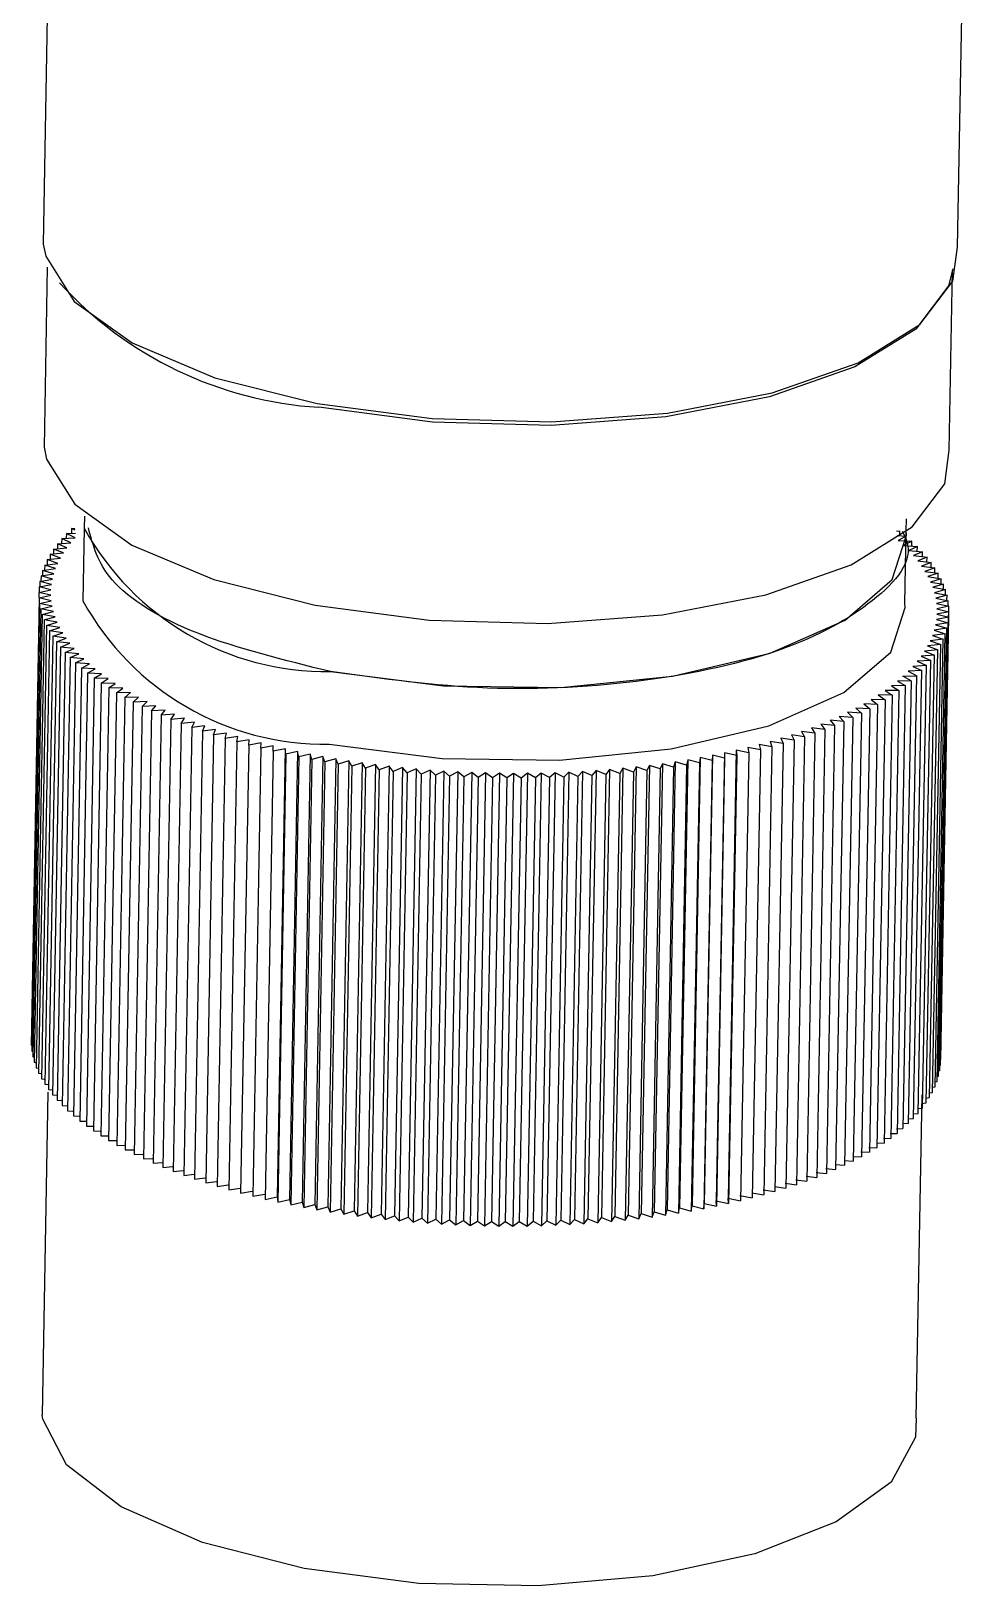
# Model space of a CAD drawing. Header units: millimetres. Extents: x 0 to 279, y 0 to 216.
# Drawn here: x 208.859 to 210.824, y 54.453 to 57.722 of the extents above; entities that cross this region are included whole.
import ezdxf

# ---------------------------------------------------------------- set-up
doc = ezdxf.new("R2010")
doc.units = ezdxf.units.MM

msp = doc.modelspace()

# ---------------------------------------------------------------- linework, layer by layer
at = {"color": 7, "linetype": 'Continuous', "lineweight": 25}
for p, q in [((208.9001, 58.1236), (208.885, 57.2742)), ((210.8079, 57.2679), (210.8236, 58.1172)), ((208.8934, 57.226), (208.8866, 56.8472)), ((210.7908, 56.8409), (210.7978, 57.2197)), ((208.9715, 56.7021), (208.971, 56.6772)), ((208.9336, 56.6657), (208.9334, 56.6562)), ((208.9336, 56.6657), (208.9526, 56.6667)), ((208.9524, 56.6567), (208.9336, 56.6657)), ((208.9443, 56.6764), (208.9441, 56.6669)), ((208.9443, 56.6764), (208.9515, 56.6766)), ((208.9519, 56.6725), (208.9443, 56.6764)), ((208.971, 56.6772), (208.9683, 56.5244)), ((210.68, 56.6712), (210.6867, 56.671)), ((210.6866, 56.6615), (210.6867, 56.671)), ((210.6975, 56.5187), (210.7003, 56.6714)), ((210.7003, 56.6714), (210.7007, 56.6963)), ((208.9067, 56.6331), (208.9066, 56.6234)), ((208.9067, 56.6331), (208.9349, 56.6355)), ((208.9276, 56.6248), (208.9067, 56.6331)), ((208.9148, 56.6441), (208.9146, 56.6345)), ((208.9148, 56.6441), (208.9432, 56.6462)), ((208.9349, 56.6355), (208.9148, 56.6441)), ((208.9237, 56.655), (208.9236, 56.6454)), ((208.9237, 56.655), (208.9524, 56.6567)), ((208.9432, 56.6462), (208.9237, 56.655)), ((210.6812, 56.6613), (210.6999, 56.6603)), ((210.6999, 56.6603), (210.6832, 56.6514)), ((210.6832, 56.6514), (210.7122, 56.6494)), ((210.7122, 56.6494), (210.6947, 56.6408)), ((210.6947, 56.6408), (210.7237, 56.6385)), ((210.6997, 56.6508), (210.6999, 56.6603)), ((210.7237, 56.6385), (210.7054, 56.63)), ((210.712, 56.6399), (210.7122, 56.6494)), ((210.7235, 56.6289), (210.7237, 56.6385)), ((208.8881, 56.5995), (208.8879, 56.5895)), ((208.8881, 56.5995), (208.9155, 56.6029)), ((208.9108, 56.5919), (208.8881, 56.5995)), ((208.8934, 56.6108), (208.8932, 56.6009)), ((208.8934, 56.6108), (208.9211, 56.6139)), ((208.9155, 56.6029), (208.8934, 56.6108)), ((208.8996, 56.622), (208.8994, 56.6122)), ((208.8996, 56.622), (208.9276, 56.6248)), ((208.9211, 56.6139), (208.8996, 56.622)), ((210.7054, 56.63), (210.7342, 56.6274)), ((210.7342, 56.6274), (210.7153, 56.6192)), ((210.7153, 56.6192), (210.7439, 56.6163)), ((210.7439, 56.6163), (210.7243, 56.6083)), ((210.7243, 56.6083), (210.7527, 56.605)), ((210.7527, 56.605), (210.7324, 56.5973)), ((210.7341, 56.6178), (210.7342, 56.6274)), ((210.7437, 56.6065), (210.7439, 56.6163)), ((210.7525, 56.5951), (210.7527, 56.605)), ((208.8778, 56.5651), (208.9041, 56.5696)), ((208.8803, 56.5766), (208.8801, 56.5664)), ((208.8803, 56.5766), (208.907, 56.5808)), ((208.9041, 56.5696), (208.8803, 56.5766)), ((208.8837, 56.5881), (208.8836, 56.578)), ((208.8837, 56.5881), (208.9108, 56.5919)), ((208.907, 56.5808), (208.8837, 56.5881)), ((210.7324, 56.5973), (210.7606, 56.5937)), ((210.7606, 56.5937), (210.7396, 56.5862)), ((210.7396, 56.5862), (210.7675, 56.5822)), ((210.7675, 56.5822), (210.7459, 56.5751)), ((210.7459, 56.5751), (210.7736, 56.5708)), ((210.7736, 56.5708), (210.7514, 56.5638)), ((210.7604, 56.5837), (210.7606, 56.5937)), ((210.7673, 56.5721), (210.7675, 56.5822)), ((210.7734, 56.5605), (210.7736, 56.5708)), ((208.8757, 56.542), (208.8755, 56.5313)), ((208.8757, 56.542), (208.9011, 56.5471)), ((208.901, 56.5358), (208.8757, 56.542)), ((208.8763, 56.5536), (208.8761, 56.543)), ((208.8761, 56.5304), (208.901, 56.5358)), ((208.8763, 56.5536), (208.9022, 56.5584)), ((208.9011, 56.5471), (208.8763, 56.5536)), ((208.8778, 56.5651), (208.8777, 56.5547)), ((208.9022, 56.5584), (208.8778, 56.5651)), ((210.7514, 56.5638), (210.7787, 56.5592)), ((210.7787, 56.5592), (210.7559, 56.5526)), ((210.7559, 56.5526), (210.7828, 56.5477)), ((210.7828, 56.5477), (210.7595, 56.5413)), ((210.7595, 56.5413), (210.7861, 56.5361)), ((210.7861, 56.5361), (210.7622, 56.53)), ((210.7785, 56.5488), (210.7787, 56.5592)), ((210.7827, 56.5371), (210.7828, 56.5477)), ((210.7859, 56.5253), (210.7861, 56.5361)), ((208.8761, 56.5304), (208.8594, 55.5889)), ((208.8774, 56.5188), (208.8607, 55.5772)), ((208.8796, 56.5072), (208.8629, 55.5656)), ((208.9018, 56.5245), (208.8761, 56.5304)), ((208.8774, 56.5188), (208.9018, 56.5245)), ((208.9035, 56.5132), (208.8774, 56.5188)), ((208.8796, 56.5072), (208.9035, 56.5132)), ((208.9062, 56.5019), (208.8796, 56.5072)), ((208.8828, 56.4956), (208.9062, 56.5019)), ((210.7622, 56.53), (210.7884, 56.5245)), ((210.7884, 56.5245), (210.764, 56.5187)), ((210.764, 56.5187), (210.7897, 56.5128)), ((210.7897, 56.5128), (210.7648, 56.5074)), ((210.7648, 56.5074), (210.7901, 56.5012)), ((210.7901, 56.5012), (210.7648, 56.4961)), ((210.7723, 55.5712), (210.7897, 56.5128)), ((210.7728, 55.5596), (210.7901, 56.5012)), ((210.7882, 56.5135), (210.7884, 56.5245)), ((208.8828, 56.4956), (208.8661, 55.554)), ((208.8869, 56.484), (208.8702, 55.5424)), ((208.8919, 56.4725), (208.8752, 55.5308)), ((208.9097, 56.4906), (208.8828, 56.4956)), ((208.8869, 56.484), (208.9097, 56.4906)), ((208.9142, 56.4794), (208.8869, 56.484)), ((208.8919, 56.4725), (208.9142, 56.4794)), ((208.9196, 56.4682), (208.8919, 56.4725)), ((208.8979, 56.461), (208.9196, 56.4682)), ((210.7881, 56.4781), (210.7619, 56.4736)), ((210.7619, 56.4736), (210.7857, 56.4666)), ((210.7896, 56.4897), (210.7638, 56.4849)), ((210.7638, 56.4849), (210.7881, 56.4781)), ((210.7648, 56.4961), (210.7896, 56.4897)), ((210.7707, 55.5364), (210.7881, 56.4781)), ((210.7722, 55.548), (210.7896, 56.4897)), ((208.8979, 56.461), (208.8812, 55.5193)), ((208.9048, 56.4496), (208.8881, 55.5079)), ((208.9127, 56.4382), (208.8959, 55.4965)), ((208.9258, 56.457), (208.8979, 56.461)), ((208.9048, 56.4496), (208.9258, 56.457)), ((208.933, 56.4459), (208.9048, 56.4496)), ((208.9127, 56.4382), (208.933, 56.4459)), ((208.9411, 56.4349), (208.9127, 56.4382)), ((210.7781, 56.4437), (210.7507, 56.4403)), ((210.7507, 56.4403), (210.7728, 56.4324)), ((210.7824, 56.4551), (210.7553, 56.4513)), ((210.7553, 56.4513), (210.7781, 56.4437)), ((210.7857, 56.4666), (210.7591, 56.4625)), ((210.7591, 56.4625), (210.7824, 56.4551)), ((210.7607, 55.502), (210.7781, 56.4437)), ((210.765, 55.5134), (210.7824, 56.4551)), ((210.7683, 55.5249), (210.7857, 56.4666)), ((208.9214, 56.4269), (208.9047, 55.4852)), ((208.931, 56.4157), (208.9143, 55.474)), ((208.9214, 56.4269), (208.9411, 56.4349)), ((208.95, 56.424), (208.9214, 56.4269)), ((208.9415, 56.4047), (208.9248, 55.4629)), ((208.931, 56.4157), (208.95, 56.424)), ((208.9598, 56.4131), (208.931, 56.4157)), ((208.9415, 56.4047), (208.9598, 56.4131)), ((208.9705, 56.4024), (208.9415, 56.4047)), ((208.9529, 56.3937), (208.9705, 56.4024)), ((210.7596, 56.4101), (210.7313, 56.4076)), ((210.7313, 56.4076), (210.7516, 56.399)), ((210.7667, 56.4212), (210.7387, 56.4184)), ((210.7387, 56.4184), (210.7596, 56.4101)), ((210.7422, 55.4682), (210.7596, 56.4101)), ((210.7728, 56.4324), (210.7451, 56.4293)), ((210.7451, 56.4293), (210.7667, 56.4212)), ((210.7493, 55.4794), (210.7667, 56.4212)), ((210.7554, 55.4906), (210.7728, 56.4324)), ((208.9529, 56.3937), (208.9362, 55.4519)), ((208.9652, 56.3829), (208.9485, 55.441)), ((208.982, 56.3918), (208.9529, 56.3937)), ((208.9783, 56.3722), (208.9616, 55.4303)), ((208.9652, 56.3829), (208.982, 56.3918)), ((208.9944, 56.3813), (208.9652, 56.3829)), ((208.9783, 56.3722), (208.9944, 56.3813)), ((209.0076, 56.3709), (208.9783, 56.3722)), ((208.9923, 56.3616), (209.0076, 56.3709)), ((210.7329, 56.3774), (210.704, 56.376)), ((210.704, 56.376), (210.7222, 56.3667)), ((210.7427, 56.3881), (210.714, 56.3864)), ((210.714, 56.3864), (210.7329, 56.3774)), ((210.7155, 55.4355), (210.7329, 56.3774)), ((210.7516, 56.399), (210.7231, 56.397)), ((210.7231, 56.397), (210.7427, 56.3881)), ((210.7253, 55.4463), (210.7427, 56.3881)), ((210.7342, 55.4572), (210.7516, 56.399)), ((208.9923, 56.3616), (208.9756, 55.4197)), ((209.0071, 56.3512), (208.9904, 55.4093)), ((209.0216, 56.3607), (208.9923, 56.3616)), ((209.0227, 56.341), (209.006, 55.399)), ((209.0071, 56.3512), (209.0216, 56.3607)), ((209.0364, 56.3507), (209.0071, 56.3512)), ((209.0227, 56.341), (209.0364, 56.3507)), ((209.052, 56.3408), (209.0227, 56.341)), ((209.0391, 56.3309), (209.052, 56.3408)), ((210.6982, 56.346), (210.669, 56.3456)), ((210.669, 56.3456), (210.6849, 56.3358)), ((210.6982, 56.346), (210.6808, 55.404)), ((210.7106, 56.3563), (210.6815, 56.3556)), ((210.6815, 56.3556), (210.6982, 56.346)), ((210.6932, 56.3657), (210.7222, 56.3667)), ((210.7106, 56.3563), (210.6932, 56.3657)), ((210.7106, 56.3563), (210.6932, 55.4143)), ((210.7048, 55.4248), (210.7222, 56.3667)), ((209.0391, 56.3309), (209.0224, 55.389)), ((209.0684, 56.3311), (209.0391, 56.3309)), ((209.0563, 56.3211), (209.0396, 55.3791)), ((209.0563, 56.3211), (209.0684, 56.3311)), ((209.0855, 56.3216), (209.0563, 56.3211)), ((209.0743, 56.3114), (209.0575, 55.3694)), ((209.0743, 56.3114), (209.0855, 56.3216)), ((209.1034, 56.3123), (209.0743, 56.3114)), ((209.093, 56.3019), (209.1034, 56.3123)), ((210.64, 56.3065), (210.6107, 56.3076)), ((210.6107, 56.3076), (210.6234, 56.2972)), ((210.64, 56.3065), (210.6226, 55.3645)), ((210.6558, 56.3161), (210.6265, 56.3168)), ((210.6265, 56.3168), (210.64, 56.3065)), ((210.6558, 56.3161), (210.6384, 55.3741)), ((210.6707, 56.3259), (210.6414, 56.3262)), ((210.6414, 56.3262), (210.6558, 56.3161)), ((210.6707, 56.3259), (210.6534, 55.3839)), ((210.6849, 56.3358), (210.6556, 56.3358)), ((210.6556, 56.3358), (210.6707, 56.3259)), ((210.6849, 56.3358), (210.6675, 55.3938)), ((209.093, 56.3019), (209.0763, 55.3599)), ((209.1219, 56.3032), (209.093, 56.3019)), ((209.1125, 56.2927), (209.0957, 55.3507)), ((209.1125, 56.2927), (209.1219, 56.3032)), ((209.1412, 56.2943), (209.1125, 56.2927)), ((209.1327, 56.2837), (209.1159, 55.3416)), ((209.1327, 56.2837), (209.1412, 56.2943)), ((209.1612, 56.2857), (209.1327, 56.2837)), ((209.1535, 56.2749), (209.1367, 55.3328)), ((209.1535, 56.2749), (209.1612, 56.2857)), ((209.1818, 56.2772), (209.1535, 56.2749)), ((209.175, 56.2664), (209.1818, 56.2772)), ((210.5691, 56.2705), (210.5402, 56.273)), ((210.5402, 56.273), (210.5495, 56.2621)), ((210.5879, 56.2792), (210.5589, 56.2813)), ((210.5589, 56.2813), (210.5691, 56.2705)), ((210.5879, 56.2792), (210.5706, 55.3371)), ((210.606, 56.2881), (210.5769, 56.2899)), ((210.5769, 56.2899), (210.5879, 56.2792)), ((210.606, 56.2881), (210.5887, 55.346)), ((210.6234, 56.2972), (210.5942, 56.2986)), ((210.5942, 56.2986), (210.606, 56.2881)), ((210.6234, 56.2972), (210.6061, 55.3551)), ((209.175, 56.2664), (209.1582, 55.3243)), ((209.2031, 56.269), (209.175, 56.2664)), ((209.1972, 56.2581), (209.1804, 55.316)), ((209.1972, 56.2581), (209.2031, 56.269)), ((209.225, 56.2611), (209.1972, 56.2581)), ((209.22, 56.25), (209.2032, 55.3079)), ((209.22, 56.25), (209.225, 56.2611)), ((209.2475, 56.2534), (209.22, 56.25)), ((209.2434, 56.2423), (209.2266, 55.3001)), ((209.2434, 56.2423), (209.2475, 56.2534)), ((209.2706, 56.246), (209.2434, 56.2423)), ((209.2674, 56.2348), (209.2706, 56.246)), ((209.2943, 56.2388), (209.2674, 56.2348)), ((209.292, 56.2276), (209.2943, 56.2388)), ((210.4865, 56.2384), (210.4585, 56.2423)), ((210.4585, 56.2423), (210.4642, 56.2311)), ((210.5082, 56.246), (210.4799, 56.2496)), ((210.4799, 56.2496), (210.4865, 56.2384)), ((210.5082, 56.246), (210.4909, 55.3039)), ((210.5292, 56.2539), (210.5006, 56.2571)), ((210.5006, 56.2571), (210.5082, 56.246)), ((210.5292, 56.2539), (210.5119, 55.3118)), ((210.5495, 56.2621), (210.5208, 56.2649)), ((210.5208, 56.2649), (210.5292, 56.2539)), ((210.5495, 56.2621), (210.5322, 55.3199)), ((210.5691, 56.2705), (210.5517, 55.3284)), ((209.2674, 56.2348), (209.2506, 55.2926)), ((209.292, 56.2276), (209.2751, 55.2854)), ((209.3184, 56.232), (209.292, 56.2276)), ((209.3171, 56.2207), (209.3002, 55.2785)), ((209.3171, 56.2207), (209.3184, 56.232)), ((209.3431, 56.2254), (209.3171, 56.2207)), ((209.3427, 56.2141), (209.3258, 55.2719)), ((209.3427, 56.2141), (209.3431, 56.2254)), ((209.3683, 56.2191), (209.3427, 56.2141)), ((209.3688, 56.2078), (209.3519, 55.2655)), ((209.3688, 56.2078), (209.3683, 56.2191)), ((209.3939, 56.2131), (209.3688, 56.2078)), ((209.3939, 56.2131), (209.377, 55.2709)), ((209.3953, 56.2018), (209.3939, 56.2131)), ((209.42, 56.2074), (209.3953, 56.2018)), ((209.42, 56.2074), (209.4031, 55.2652)), ((209.4223, 56.1961), (209.42, 56.2074)), ((210.3426, 56.2101), (210.3254, 55.2679)), ((210.3689, 56.2046), (210.3426, 56.2101)), ((210.3426, 56.2101), (210.3438, 56.1988)), ((210.3936, 56.2108), (210.3669, 56.216)), ((210.3669, 56.216), (210.3689, 56.2046)), ((210.3936, 56.2108), (210.3764, 55.2686)), ((210.4177, 56.2173), (210.3906, 56.2221)), ((210.3906, 56.2221), (210.3936, 56.2108)), ((210.4177, 56.2173), (210.4005, 55.275)), ((210.4413, 56.224), (210.4138, 56.2285)), ((210.4138, 56.2285), (210.4177, 56.2173)), ((210.4413, 56.224), (210.424, 55.2818)), ((210.4642, 56.2311), (210.4364, 56.2353)), ((210.4364, 56.2353), (210.4413, 56.224)), ((210.4642, 56.2311), (210.4469, 55.2889)), ((210.4865, 56.2384), (210.4692, 55.2962)), ((209.3953, 56.2018), (209.3784, 55.2595)), ((209.4223, 56.1961), (209.4054, 55.2538)), ((209.4464, 56.202), (209.4223, 56.1961)), ((209.4464, 56.202), (209.4295, 55.2598)), ((209.4497, 56.1907), (209.4328, 55.2484)), ((209.4497, 56.1907), (209.4464, 56.202)), ((209.4733, 56.1969), (209.4497, 56.1907)), ((209.4733, 56.1969), (209.4564, 55.2547)), ((209.4775, 56.1857), (209.4605, 55.2434)), ((209.4775, 56.1857), (209.4733, 56.1969)), ((209.5005, 56.1922), (209.4775, 56.1857)), ((209.5005, 56.1922), (209.4836, 55.2499)), ((209.5056, 56.181), (209.4887, 55.2387)), ((209.5056, 56.181), (209.5005, 56.1922)), ((209.528, 56.1878), (209.5056, 56.181)), ((209.528, 56.1878), (209.5111, 55.2455)), ((209.534, 56.1766), (209.5171, 55.2343)), ((209.534, 56.1766), (209.528, 56.1878)), ((209.5559, 56.1837), (209.534, 56.1766)), ((209.5559, 56.1837), (209.5389, 55.2414)), ((209.5628, 56.1726), (209.5559, 56.1837)), ((209.584, 56.1799), (209.5628, 56.1726)), ((209.584, 56.1799), (209.567, 55.2377)), ((209.5918, 56.1689), (209.584, 56.1799)), ((209.6123, 56.1765), (209.5918, 56.1689)), ((209.6123, 56.1765), (209.5954, 55.2342)), ((209.621, 56.1655), (209.6123, 56.1765)), ((209.6409, 56.1735), (209.621, 56.1655)), ((209.6409, 56.1735), (209.6239, 55.2311)), ((209.6505, 56.1626), (209.6409, 56.1735)), ((210.1323, 56.1749), (210.1152, 55.2326)), ((210.1323, 56.1749), (210.1262, 56.164)), ((210.1547, 56.1671), (210.1323, 56.1749)), ((210.1599, 56.1782), (210.1428, 55.2358)), ((210.1599, 56.1782), (210.1547, 56.1671)), ((210.1829, 56.1706), (210.1599, 56.1782)), ((210.1872, 56.1817), (210.17, 55.2394)), ((210.1872, 56.1817), (210.1829, 56.1706)), ((210.2107, 56.1745), (210.1872, 56.1817)), ((210.2107, 56.1745), (210.1935, 55.2322)), ((210.2141, 56.1857), (210.197, 55.2434)), ((210.2141, 56.1857), (210.2107, 56.1745)), ((210.2382, 56.1787), (210.2141, 56.1857)), ((210.2382, 56.1787), (210.221, 55.2364)), ((210.2407, 56.1899), (210.2235, 55.2476)), ((210.2407, 56.1899), (210.2382, 56.1787)), ((210.2652, 56.1832), (210.2407, 56.1899)), ((210.2652, 56.1832), (210.248, 55.2409)), ((210.2668, 56.1945), (210.2496, 55.2522)), ((210.2668, 56.1945), (210.2652, 56.1832)), ((210.2919, 56.1881), (210.2668, 56.1945)), ((210.2919, 56.1881), (210.2746, 55.2458)), ((210.2926, 56.1994), (210.2753, 55.2571)), ((210.2926, 56.1994), (210.2919, 56.1881)), ((210.318, 56.1933), (210.2926, 56.1994)), ((210.3178, 56.2046), (210.3006, 55.2623)), ((210.318, 56.1933), (210.3008, 55.251)), ((210.3438, 56.1988), (210.3178, 56.2046)), ((210.3178, 56.2046), (210.318, 56.1933)), ((210.3438, 56.1988), (210.3265, 55.2565)), ((210.3689, 56.2046), (210.3517, 55.2624)), ((209.5628, 56.1726), (209.5458, 55.2303)), ((209.5918, 56.1689), (209.5748, 55.2266)), ((209.621, 56.1655), (209.604, 55.2232)), ((209.6505, 56.1626), (209.6335, 55.2202)), ((209.6697, 56.1707), (209.6505, 56.1626)), ((209.6697, 56.1707), (209.6527, 55.2284)), ((209.6801, 56.1599), (209.6631, 55.2176)), ((209.6801, 56.1599), (209.6697, 56.1707)), ((209.6986, 56.1683), (209.6801, 56.1599)), ((209.6986, 56.1683), (209.6816, 55.226)), ((209.7099, 56.1577), (209.6929, 55.2153)), ((209.7099, 56.1577), (209.6986, 56.1683)), ((209.7277, 56.1663), (209.7099, 56.1577)), ((209.7277, 56.1663), (209.7107, 55.224)), ((209.7398, 56.1558), (209.7228, 55.2134)), ((209.7398, 56.1558), (209.7277, 56.1663)), ((209.7568, 56.1646), (209.7398, 56.1558)), ((209.7568, 56.1646), (209.7398, 55.2223)), ((209.7698, 56.1542), (209.7528, 55.2118)), ((209.7698, 56.1542), (209.7568, 56.1646)), ((209.7861, 56.1633), (209.769, 55.2209)), ((209.7861, 56.1633), (209.7698, 56.1542)), ((209.7999, 56.153), (209.7828, 55.2107)), ((209.7999, 56.153), (209.7861, 56.1633)), ((209.8154, 56.1623), (209.7983, 55.22)), ((209.8154, 56.1623), (209.7999, 56.153)), ((209.8299, 56.1522), (209.8129, 55.2098)), ((209.8299, 56.1522), (209.8154, 56.1623)), ((209.8447, 56.1617), (209.8276, 55.2193)), ((209.8447, 56.1617), (209.8299, 56.1522)), ((209.86, 56.1517), (209.843, 55.2094)), ((209.86, 56.1517), (209.8447, 56.1617)), ((209.874, 56.1614), (209.8569, 55.2191)), ((209.874, 56.1614), (209.86, 56.1517)), ((209.8901, 56.1516), (209.873, 55.2093)), ((209.8901, 56.1516), (209.874, 56.1614)), ((209.9032, 56.1615), (209.8861, 55.2192)), ((209.9032, 56.1615), (209.8901, 56.1516)), ((209.9201, 56.1519), (209.903, 55.2095)), ((209.9201, 56.1519), (209.9032, 56.1615)), ((209.9324, 56.1619), (209.9153, 55.2196)), ((209.9324, 56.1619), (209.9201, 56.1519)), ((209.9501, 56.1525), (209.9324, 56.1619)), ((209.9501, 56.1525), (209.933, 55.2102)), ((209.9615, 56.1627), (209.9444, 55.2204)), ((209.9615, 56.1627), (209.9501, 56.1525)), ((209.9799, 56.1535), (209.9615, 56.1627)), ((209.9799, 56.1535), (209.9628, 55.2112)), ((209.9905, 56.1639), (209.9733, 55.2215)), ((209.9905, 56.1639), (209.9799, 56.1535)), ((210.0095, 56.1549), (209.9905, 56.1639)), ((210.0095, 56.1549), (209.9924, 55.2126)), ((210.0193, 56.1654), (210.0021, 55.2231)), ((210.0193, 56.1654), (210.0095, 56.1549)), ((210.039, 56.1566), (210.0193, 56.1654)), ((210.039, 56.1566), (210.0219, 55.2143)), ((210.0479, 56.1672), (210.0307, 55.2249)), ((210.0479, 56.1672), (210.039, 56.1566)), ((210.0683, 56.1587), (210.0479, 56.1672)), ((210.0683, 56.1587), (210.0512, 55.2164)), ((210.0763, 56.1695), (210.0591, 55.2271)), ((210.0763, 56.1695), (210.0683, 56.1587)), ((210.0974, 56.1612), (210.0763, 56.1695)), ((210.0974, 56.1612), (210.0802, 55.2188)), ((210.1044, 56.172), (210.0873, 55.2297)), ((210.1044, 56.172), (210.0974, 56.1612)), ((210.1262, 56.164), (210.1044, 56.172)), ((210.1262, 56.164), (210.109, 55.2216)), ((210.1547, 56.1671), (210.1375, 55.2248)), ((210.1829, 56.1706), (210.1657, 55.2283)), ((208.8594, 55.5889), (208.8594, 55.5889)), ((208.8607, 55.5772), (208.8616, 55.577)), ((208.8629, 55.5656), (208.8648, 55.5652)), ((208.8661, 55.554), (208.869, 55.5534)), ((210.7709, 55.5592), (210.7728, 55.5596)), ((210.7715, 55.571), (210.7723, 55.5712)), ((208.8702, 55.5424), (208.874, 55.5417)), ((208.8752, 55.5308), (208.88, 55.5301)), ((210.7637, 55.5242), (210.7683, 55.5249)), ((210.7671, 55.5358), (210.7707, 55.5364)), ((210.7695, 55.5475), (210.7722, 55.548)), ((208.8812, 55.5193), (208.887, 55.5185)), ((208.8948, 55.491), (208.8827, 54.8117)), ((208.8881, 55.5079), (208.8948, 55.507)), ((208.8959, 55.4965), (208.9035, 55.4956)), ((210.7481, 55.4898), (210.7554, 55.4906)), ((210.7542, 55.5012), (210.7607, 55.502)), ((210.7595, 55.5126), (210.765, 55.5134)), ((208.9047, 55.4852), (208.9132, 55.4843)), ((208.9143, 55.474), (208.9237, 55.4731)), ((208.9248, 55.4629), (208.9351, 55.4621)), ((210.7211, 54.8055), (210.7336, 55.4852)), ((210.7241, 55.4565), (210.7342, 55.4572)), ((210.733, 55.4674), (210.7422, 55.4682)), ((210.741, 55.4786), (210.7493, 55.4794)), ((208.9362, 55.4519), (208.9474, 55.4511)), ((208.9485, 55.441), (208.9605, 55.4404)), ((208.9616, 55.4303), (208.9745, 55.4298)), ((210.7048, 55.4248), (210.6921, 55.4244)), ((210.7037, 55.4349), (210.7155, 55.4355)), ((210.7143, 55.4456), (210.7253, 55.4463)), ((208.9756, 55.4197), (208.9893, 55.4193)), ((208.9904, 55.4093), (209.0049, 55.409)), ((209.006, 55.399), (209.0213, 55.399)), ((209.0224, 55.389), (209.0385, 55.3891)), ((210.6522, 55.3939), (210.6675, 55.3938)), ((210.6664, 55.4038), (210.6808, 55.404)), ((210.6797, 55.414), (210.6932, 55.4143)), ((209.0396, 55.3791), (209.0564, 55.3794)), ((209.0575, 55.3694), (209.0751, 55.37)), ((209.0763, 55.3599), (209.0946, 55.3607)), ((210.5876, 55.356), (210.6061, 55.3551)), ((210.6049, 55.3652), (210.6226, 55.3645)), ((210.6215, 55.3745), (210.6384, 55.3741)), ((210.6373, 55.3841), (210.6534, 55.3839)), ((209.0957, 55.3507), (209.1147, 55.3517)), ((209.1159, 55.3416), (209.1356, 55.343)), ((209.1367, 55.3328), (209.1571, 55.3345)), ((209.1582, 55.3243), (209.1793, 55.3263)), ((210.531, 55.3302), (210.5517, 55.3284)), ((210.5506, 55.3385), (210.5706, 55.3371)), ((210.5695, 55.3472), (210.5887, 55.346)), ((209.1804, 55.316), (209.2021, 55.3183)), ((209.2032, 55.3079), (209.2254, 55.3106)), ((209.2266, 55.3001), (209.2494, 55.3032)), ((209.2506, 55.2926), (209.274, 55.2961)), ((210.4228, 55.2925), (210.4469, 55.2889)), ((210.4457, 55.2995), (210.4692, 55.2962)), ((210.468, 55.3067), (210.4909, 55.3039)), ((210.4897, 55.3143), (210.5119, 55.3118)), ((210.5107, 55.3221), (210.5322, 55.3199)), ((209.2751, 55.2854), (209.299, 55.2894)), ((209.3002, 55.2785), (209.3246, 55.2829)), ((209.3258, 55.2719), (209.3507, 55.2767)), ((209.3519, 55.2655), (209.377, 55.2709)), ((209.377, 55.2709), (209.3784, 55.2595)), ((209.3784, 55.2595), (209.4031, 55.2652)), ((209.4031, 55.2652), (209.4054, 55.2538)), ((209.4054, 55.2538), (209.4295, 55.2598)), ((209.4295, 55.2598), (209.4328, 55.2484)), ((210.3008, 55.251), (210.3006, 55.2623)), ((210.3006, 55.2623), (210.3265, 55.2565)), ((210.3265, 55.2565), (210.3254, 55.2679)), ((210.3254, 55.2679), (210.3517, 55.2624)), ((210.3504, 55.2736), (210.3764, 55.2686)), ((210.3751, 55.2796), (210.4005, 55.275)), ((210.3992, 55.2859), (210.424, 55.2818)), ((209.4328, 55.2484), (209.4564, 55.2547)), ((209.4564, 55.2547), (209.4605, 55.2434)), ((209.4605, 55.2434), (209.4836, 55.2499)), ((209.4836, 55.2499), (209.4887, 55.2387)), ((209.4887, 55.2387), (209.5111, 55.2455)), ((209.5111, 55.2455), (209.5171, 55.2343)), ((209.5171, 55.2343), (209.5389, 55.2414)), ((209.5389, 55.2414), (209.5458, 55.2303)), ((209.5458, 55.2303), (209.567, 55.2377)), ((209.567, 55.2377), (209.5748, 55.2266)), ((209.5748, 55.2266), (209.5954, 55.2342)), ((209.5954, 55.2342), (209.604, 55.2232)), ((209.604, 55.2232), (209.6239, 55.2311)), ((209.6239, 55.2311), (209.6335, 55.2202)), ((209.6335, 55.2202), (209.6527, 55.2284)), ((209.6527, 55.2284), (209.6631, 55.2176)), ((209.6631, 55.2176), (209.6816, 55.226)), ((209.6816, 55.226), (209.6929, 55.2153)), ((210.0512, 55.2164), (210.0591, 55.2271)), ((210.0591, 55.2271), (210.0802, 55.2188)), ((210.0802, 55.2188), (210.0873, 55.2297)), ((210.0873, 55.2297), (210.109, 55.2216)), ((210.109, 55.2216), (210.1152, 55.2326)), ((210.1152, 55.2326), (210.1375, 55.2248)), ((210.1375, 55.2248), (210.1428, 55.2358)), ((210.1428, 55.2358), (210.1657, 55.2283)), ((210.1657, 55.2283), (210.17, 55.2394)), ((210.17, 55.2394), (210.1935, 55.2322)), ((210.1935, 55.2322), (210.197, 55.2434)), ((210.197, 55.2434), (210.221, 55.2364)), ((210.221, 55.2364), (210.2235, 55.2476)), ((210.2235, 55.2476), (210.248, 55.2409)), ((210.248, 55.2409), (210.2496, 55.2522)), ((210.2496, 55.2522), (210.2746, 55.2458)), ((210.2746, 55.2458), (210.2753, 55.2571)), ((210.2753, 55.2571), (210.3008, 55.251)), ((209.6929, 55.2153), (209.7107, 55.224)), ((209.7107, 55.224), (209.7228, 55.2134)), ((209.7228, 55.2134), (209.7398, 55.2223)), ((209.7398, 55.2223), (209.7528, 55.2118)), ((209.7528, 55.2118), (209.769, 55.2209)), ((209.769, 55.2209), (209.7828, 55.2107)), ((209.7828, 55.2107), (209.7983, 55.22)), ((209.7983, 55.22), (209.8129, 55.2098)), ((209.8129, 55.2098), (209.8276, 55.2193)), ((209.8276, 55.2193), (209.843, 55.2094)), ((209.843, 55.2094), (209.8569, 55.2191)), ((209.8569, 55.2191), (209.873, 55.2093)), ((209.873, 55.2093), (209.8861, 55.2192)), ((209.8861, 55.2192), (209.903, 55.2095)), ((209.903, 55.2095), (209.9153, 55.2196)), ((209.9153, 55.2196), (209.933, 55.2102)), ((209.933, 55.2102), (209.9444, 55.2204)), ((209.9444, 55.2204), (209.9628, 55.2112)), ((209.9628, 55.2112), (209.9733, 55.2215)), ((209.9733, 55.2215), (209.9924, 55.2126)), ((209.9924, 55.2126), (210.0021, 55.2231)), ((210.0021, 55.2231), (210.0219, 55.2143)), ((210.0219, 55.2143), (210.0307, 55.2249)), ((210.0307, 55.2249), (210.0512, 55.2164))]:
    msp.add_line(p, q, dxfattribs=at)
at = {"color": 7, "linetype": 'Continuous', "lineweight": 25, "flags": 128}
for points in [[(208.885, 57.2742), (208.8901, 57.2489), (208.9503, 57.1538), (209.0717, 57.0666), (209.2459, 56.9934), (209.4612, 56.9391)], [(209.4612, 56.9391), (209.7028, 56.9074), (209.9542, 56.9006), (210.1983, 56.919), (210.4183, 56.9614), (210.5993, 57.0249), (210.7289, 57.1052), (210.7982, 57.1968), (210.8079, 57.2679)], [(210.7983, 57.2224), (210.7889, 57.1865), (210.7202, 57.0958), (210.5919, 57.0162), (210.4127, 56.9533), (210.1947, 56.9113), (209.953, 56.8931), (209.704, 56.8999), (209.4647, 56.9312)], [(208.8866, 56.8472), (208.8917, 56.822), (208.9513, 56.7278), (209.0715, 56.6414), (209.2441, 56.5688), (209.4572, 56.5149)], [(209.4572, 56.5149), (209.6965, 56.4835), (209.9455, 56.4767), (210.1872, 56.495), (210.405, 56.5371), (210.5842, 56.6), (210.7125, 56.6796), (210.7812, 56.7704), (210.7908, 56.8409)], [(209.4892, 56.3753), (209.7269, 56.3453), (209.9734, 56.342), (210.2088, 56.3656), (210.4138, 56.4142), (210.5719, 56.4839), (210.6703, 56.569), (210.701, 56.6626), (210.7003, 56.6714)], [(209.4865, 56.2225), (209.7241, 56.1924), (209.9706, 56.1891), (210.206, 56.2127), (210.411, 56.2613), (210.5691, 56.3311), (210.6675, 56.4162), (210.6982, 56.5099), (210.6975, 56.5187)], [(209.4336, 54.4892), (209.2196, 54.5442), (209.049, 54.6187), (208.9342, 54.7074), (208.8839, 54.8035), (208.8827, 54.8117)], [(210.7211, 54.8055), (210.7198, 54.7651), (210.6686, 54.6711), (210.553, 54.5873), (210.3817, 54.5199), (210.1673, 54.4738), (209.9257, 54.4526), (209.6749, 54.4579), (209.4336, 54.4892)]]:
    msp.add_lwpolyline(points, dxfattribs=at)
at = {"color": 7, "linetype": 'Continuous', "lineweight": 25}
for centre, radius, start, end in [((209.5144, 57.7338), 0.8041, 222.2528, 266.4556), ((209.4812, 56.9574), 0.5821, 208.7714, 270.7862), ((209.4786, 56.8045), 0.582, 208.7565, 270.7804)]:
    msp.add_arc(centre, radius, start, end, dxfattribs=at)
for points, knots in [([(209.4892, 56.3753), (209.3913, 56.3994), (209.1954, 56.4476), (209.0112, 56.5602), (208.9896, 56.6408), (208.9798, 56.6776)], [0, 0, 0, 0, 0.351826, 0.703652, 1, 1, 1, 1]), ([(210.6916, 56.671), (210.6951, 56.6642), (210.7214, 56.6144), (210.6422, 56.5209), (210.454, 56.4152), (210.1604, 56.3495), (209.8167, 56.3301), (209.5984, 56.3602), (209.4892, 56.3753)], [0, 0, 0, 0, 0.030398, 0.224319, 0.418239, 0.612159, 0.80608, 1, 1, 1, 1])]:
    msp.add_open_spline(points, degree=3, knots=knots, dxfattribs=at)

doc.saveas('drawing.dxf')
